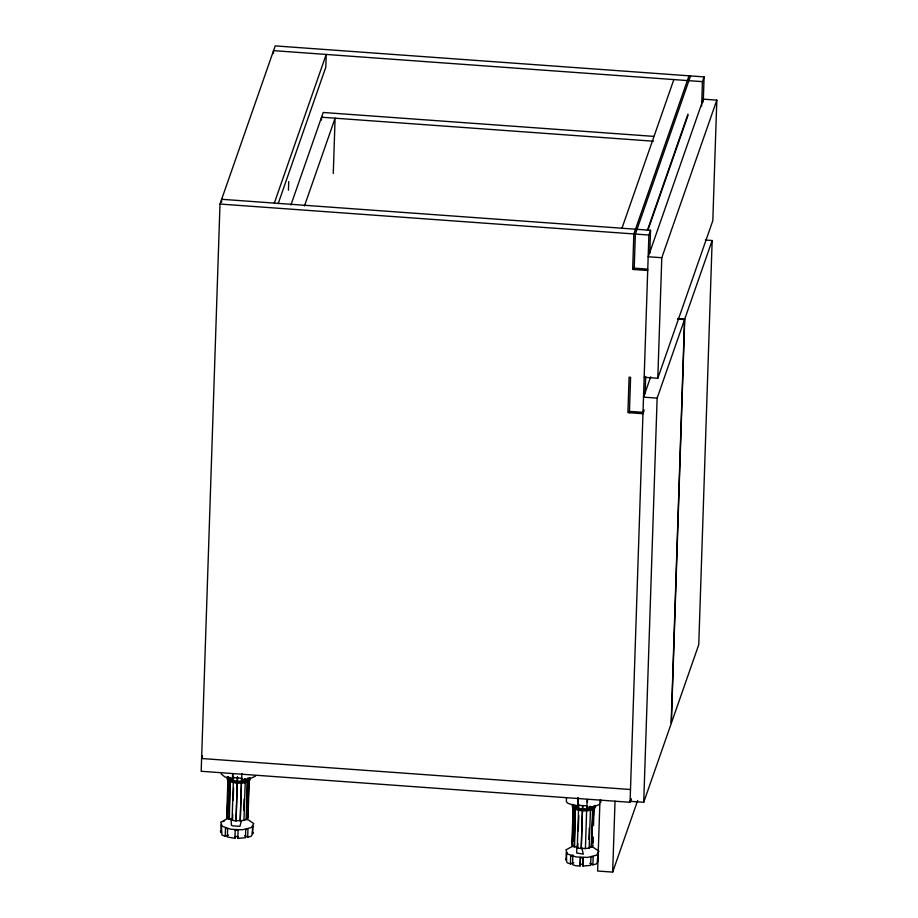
<?xml version="1.0" encoding="UTF-8"?>
<svg xmlns="http://www.w3.org/2000/svg" width="918" height="918" viewBox="0 0 918 918"><rect width="100%" height="100%" fill="white"/><g stroke="black" fill="none" stroke-linecap="round" stroke-linejoin="round"><path stroke-width="1.38" d="M703.291 101.267L704.095 76.905L275.205 45.9L219.999 204.037L201.18 771.281L630.069 802.286L631.01 799.578M221.559 202.155L221.651 199.286L650.541 230.292L649.783 253.219M220.389 831.065L220.997 832.603L221.261 824.456L222.007 835.139L225.22 836.252L225.495 828.116L227.618 828.851L227.354 836.998L234.882 838.283L235.042 836.516L237.9 836.631L237.739 838.398L245.45 837.732L245.726 829.585L247.975 829.023L247.699 837.17L251.096 836.321L251.991 834.852L252.852 825.741L252.576 833.888L253.471 832.419M228.008 776.972L226.7 816.4L227.412 816.4M232.724 814.495L232.541 820.141L227.01 817.881L228.72 776.972M227.503 813.577L228.112 795.252M228.49 783.972L228.628 779.738M227.916 812.246L228.146 805.189M228.846 784.052L228.984 779.818M228.903 819.258L230.166 781.195L228.272 779.818M237.498 777.133L237.349 781.47L230.2 779.841L230.28 777.661M229.362 819.074L230.166 781.195M230.67 779.657L230.739 777.489M221.146 773.897L224.944 776.995L232.438 779.13L232.61 774.035M232.438 779.13L233 773.817M236.041 820.899L237.257 782.572L236.041 820.899L232.07 820.313L233.516 776.548M233.195 800.404L233.608 787.713M234.882 838.283L235.272 829.734M237.349 781.47L237.441 776.88M237.739 838.398L238.129 829.849M240.218 820.91L241.434 782.584L240.218 820.91L243.958 820.348L245.335 778.751M244.796 778.567L245.267 780.92L241.526 781.482L241.583 777.971M241.526 781.482L241.859 773.369M243.74 810.296L244.119 799.016M246.15 819.12L247.412 781.057L246.69 819.304L243.958 820.348M244.727 780.748L247.998 779.887L248.067 777.707M247.424 813.704L247.608 808.07M248.308 786.921L248.503 781.275M247.688 816.446L247.963 807.989M248.342 796.709L248.847 781.207M246.69 819.304L247.998 817.938L249.214 781.275M249.26 779.864L249.306 778.51L248.594 778.51M273.461 53.485L273.553 50.639L702.442 81.645L704.095 76.905M288.447 190.233L288.722 181.638M321.461 120.051L321.552 117.217L653.432 141.211M333.268 173.502L335.104 118.192L304.466 205.953M566.475 797.742L566.349 801.552L567.691 803.17L577.64 806.784L578.329 797.65M565.58 858.732L566.199 860.258L566.463 852.111L566.601 861.268L567.209 862.805L570.422 863.918L570.698 855.771L572.924 854.956M577.881 843.562L577.732 847.796L572.212 845.535L573.52 806.119L574.232 806.119L573.922 804.627L573.211 804.627L571.903 844.055L572.614 844.055M572.706 841.232L573.268 824.318M573.601 814.45L573.83 807.404M573.061 841.313L573.302 834.267M574.002 813.119L574.186 807.473L573.475 807.473L575.356 808.85L574.094 846.912M582.666 805.878L582.551 809.125L575.402 807.496L575.483 805.327M574.565 846.74L575.356 808.85M575.873 807.312L575.942 805.143M577.64 806.784L577.938 797.88M576.917 846.212L576.688 853.006L583.32 854.142L581.679 847.314M589.172 810.124L582.46 810.227L581.243 848.553L577.273 847.968L578.719 804.214M578.294 830.882L578.81 815.368M570.698 855.771L572.821 856.505L572.557 864.653L575.77 865.766L580.084 865.938L580.348 857.802L583.217 857.917L582.941 866.053L590.653 865.387L590.928 857.24L593.177 856.689L592.902 864.825L596.298 863.987L597.193 862.518L598.054 853.396L597.779 861.543M580.084 865.938L580.474 857.389M581.243 848.553L582.414 811.638M582.551 809.125L582.609 805.614M582.941 866.053L583.332 857.504M590.423 809.94L589.161 848.002L585.42 848.565L586.625 810.238M590.538 806.406L590.469 808.586L586.728 809.137L586.786 805.625M587.107 799.75L586.854 807.381L595.289 806.291L599.626 804.294M587.417 802.068L587.497 799.521M588.897 839.362L589.264 828.082M590.469 808.586L589.999 806.234M589.161 848.002L591.341 846.775L592.649 807.358L594.508 806.165L593.785 806.165M591.341 846.775L593.2 807.542M592.58 842.77L592.764 837.136M593.464 815.987L593.694 808.93M592.879 844.101L593.12 837.055M593.487 825.775L594.049 808.861M594.462 807.53L594.508 806.165M599.97 800.106L597.618 871.01L612.673 872.1L637.677 800.473M600.751 802.516L600.842 799.98M612.673 872.1L615.026 801.196M629.415 412.744L630.597 377.287L629.082 377.183L627.912 412.63L642.956 413.72L643.908 411.012M634.166 269.513L635.348 234.056L690.554 75.93M630.069 802.286L648.888 235.031L650.541 230.292M645.125 393.627L645.698 376.437M631.136 798.603L630.184 801.311L643.725 802.286L657.139 398.125L684.553 319.59L677.782 319.097M644.252 377.298L657.793 378.273L661.798 257.728L716.82 100.131L703.28 99.144L648.246 256.753L661.798 257.728M684.553 319.59L671.15 723.751L643.725 802.286M712.161 240.516L684.736 319.062L671.333 723.223L698.759 644.688L712.161 240.516L705.391 240.034M701.627 106.006L702.442 81.645M703.177 101.99L703.28 99.144M716.82 100.131L712.816 220.664L657.793 378.273M241.445 820.462L239.919 826.361L232.816 825.844L231.485 825.351L230.934 818.684M274.321 203.096L326.223 54.449L325.798 67.209L278.154 203.693M290.926 204.966L323.216 112.478L653.662 136.369M202.545 755.812L201.604 758.509L630.494 789.514M621.956 228.226L673.846 79.579M689.051 75.815L633.845 233.952L632.663 269.399L647.718 270.489M647.431 230.303L688.007 114.073M647.856 230.315L687.961 115.438M650.69 376.839L643.598 397.15L657.139 398.125M643.943 409.657L643.002 412.354L629.461 411.379M247.998 779.887L249.306 778.51M591.892 846.958L593.2 845.593L592.489 845.593M222.936 821.702L224.451 820.876M255.514 776.135L250.098 778.636L241.652 779.726M233.803 782.067L237.303 782.825M589.918 808.402L592.649 807.358M225.22 836.252L228.559 835.036M570.422 863.918L573.761 862.69M230.843 818.615L226.746 818.971L220.676 822.253L222.305 826.326L230.854 829.287L242.352 829.757L251.394 827.508L253.758 823.595L248.342 819.854L245.68 819.395M574.679 846.396L571.948 846.625L565.878 849.907L567.496 853.981L576.056 856.942L587.554 857.412L596.597 855.163L598.961 851.25L593.544 847.509L589.54 846.821M237.303 781.218L241.468 781.229M582.505 808.873L586.728 809.137M227.01 817.881L227.721 817.881M247.286 817.938L247.998 817.938M235.995 820.646L240.16 820.646M572.212 845.535L572.924 845.535M581.197 848.301L585.42 848.565M235.146 830.136L238.014 830.251M580.245 864.171L583.102 864.286M232.874 777.626L242.088 778.235M578.076 805.293L587.29 805.889M219.999 204.037L648.888 235.031M634.212 268.148L647.752 269.123M677.966 318.569L684.736 319.062M579.855 810.101L582.505 810.491M589.815 863.345L592.902 864.825M244.613 835.69L247.699 837.17M573.52 806.119L575.402 807.496M228.318 778.464L230.2 779.841M595.254 805.373A11.452 4.051 1.9 0 1 583.366 809.435A11.452 4.051 1.9 0 1 572.591 804.375M594.566 805.683A11.452 4.051 1.9 0 1 583.32 810.789A11.452 4.051 1.9 0 1 573.44 804.742M250.052 777.718A11.452 4.051 1.9 0 1 238.164 781.769A11.452 4.051 1.9 0 1 227.389 776.72M249.363 778.028A11.452 4.051 1.9 0 1 238.118 783.134A11.452 4.051 1.9 0 1 228.238 777.087"/></g></svg>
